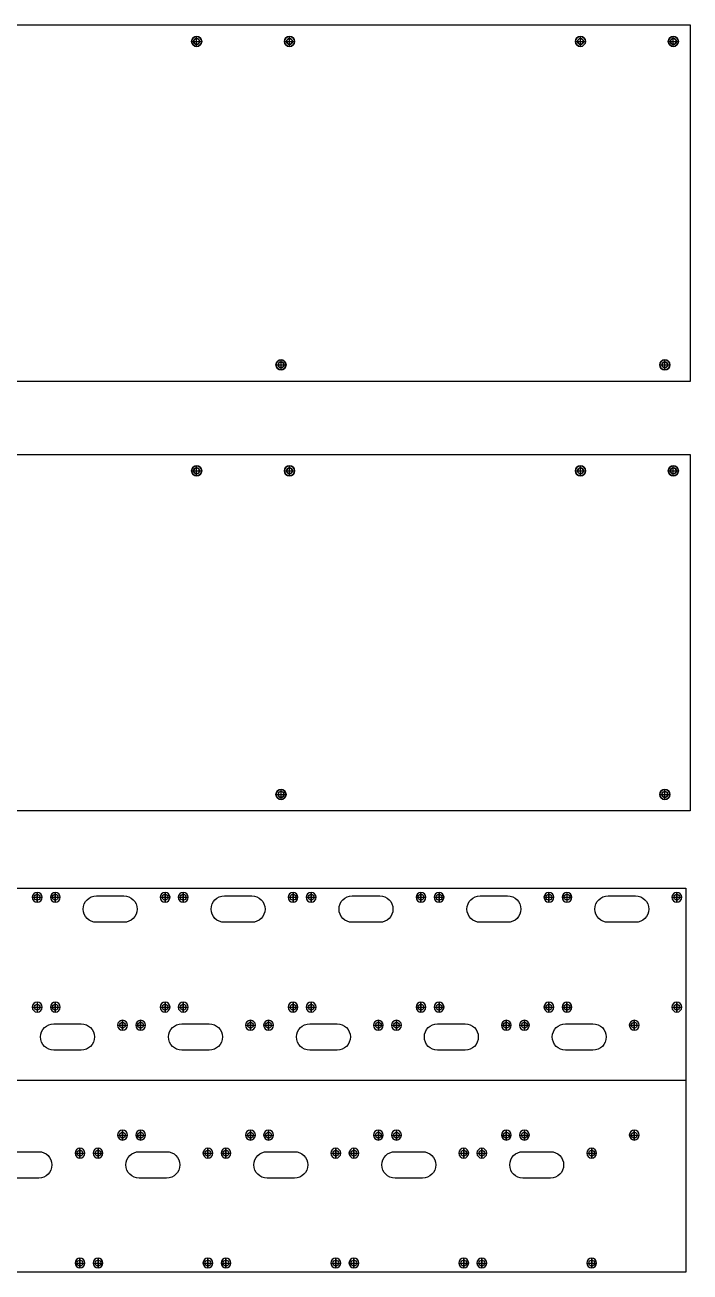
# Model space of a CAD drawing. Extents: x -830 to 619, y -338 to 435.
# Drawn here: x 255 to 619, y -279 to 403 of the extents above; entities that cross this region are included whole.
import ezdxf

# ---------------------------------------------------------------- set-up
doc = ezdxf.new("R2010")
doc.units = 0
doc.layers.add('DEFAULT', color=7, linetype='CONTINUOUS')

msp = doc.modelspace()

# ---------------------------------------------------------------- linework, layer by layer
at = {"layer": 'DEFAULT'}
for p, q in [((348.679, 391.539, -546.762), (348.679, 396.539, -546.762)), ((399.504, 391.539, -546.762), (399.504, 396.539, -546.762)), ((558.679, 391.539, -546.762), (558.679, 396.539, -546.762)), ((609.504, 391.539, -546.762), (609.504, 396.539, -546.762)), ((346.179, 394.039, -546.762), (351.179, 394.039, -546.762)), ((397.004, 394.039, -546.762), (402.004, 394.039, -546.762)), ((556.179, 394.039, -546.762), (561.179, 394.039, -546.762)), ((607.004, 394.039, -546.762), (612.004, 394.039, -546.762)), ((394.846, 214.539, -546.762), (394.846, 219.539, -546.762)), ((604.846, 214.539, -546.762), (604.846, 219.539, -546.762)), ((392.346, 217.039, -546.762), (397.346, 217.039, -546.762)), ((602.346, 217.039, -546.762), (607.346, 217.039, -546.762)), ((346.179, 159.055, -546.762), (351.179, 159.055, -546.762)), ((348.679, 156.555, -546.762), (348.679, 161.555, -546.762)), ((397.004, 159.055, -546.762), (402.004, 159.055, -546.762)), ((399.504, 156.555, -546.762), (399.504, 161.555, -546.762)), ((556.179, 159.055, -546.762), (561.179, 159.055, -546.762)), ((558.679, 156.555, -546.762), (558.679, 161.555, -546.762)), ((607.004, 159.055, -546.762), (612.004, 159.055, -546.762)), ((609.504, 156.555, -546.762), (609.504, 161.555, -546.762)), ((392.346, -17.945, -546.762), (397.346, -17.945, -546.762)), ((394.846, -20.445, -546.762), (394.846, -15.445, -546.762)), ((602.346, -17.945, -546.762), (607.346, -17.945, -546.762)), ((604.846, -20.445, -546.762), (604.846, -15.445, -546.762)), ((-550.224, -69.296, -18), (616.376, -69.296, -18)), ((258.727, -74.246, -18), (264.127, -74.246, -18)), ((258.927, -74.247, -18), (263.927, -74.247, -18)), ((261.427, -71.546, -18), (261.427, -76.946, -18)), ((261.427, -76.747, -18), (261.427, -71.747, -18)), ((268.624, -74.244, -18), (274.024, -74.244, -18)), ((268.824, -74.244, -18), (273.824, -74.244, -18)), ((271.324, -71.544, -18), (271.324, -76.944, -18)), ((271.324, -76.744, -18), (271.324, -71.744, -18)), ((293.841, -73.433, -18), (308.841, -73.433, -18)), ((328.727, -74.246, -18), (334.127, -74.246, -18)), ((328.927, -74.244, -18), (333.927, -74.244, -18)), ((331.427, -71.546, -18), (331.427, -76.946, -18)), ((331.427, -76.744, -18), (331.427, -71.744, -18)), ((338.624, -74.244, -18), (344.024, -74.244, -18)), ((338.824, -74.247, -18), (343.824, -74.247, -18)), ((341.324, -71.544, -18), (341.324, -76.944, -18)), ((341.324, -76.747, -18), (341.324, -71.747, -18)), ((363.841, -73.433, -18), (378.841, -73.433, -18)), ((398.727, -74.246, -18), (404.127, -74.246, -18)), ((398.927, -74.247, -18), (403.927, -74.247, -18)), ((401.427, -71.546, -18), (401.427, -76.946, -18)), ((401.427, -76.747, -18), (401.427, -71.747, -18)), ((408.624, -74.244, -18), (414.024, -74.244, -18)), ((408.824, -74.244, -18), (413.824, -74.244, -18)), ((411.324, -71.544, -18), (411.324, -76.944, -18)), ((411.324, -76.744, -18), (411.324, -71.744, -18)), ((433.841, -73.433, -18), (448.841, -73.433, -18)), ((468.727, -74.246, -18), (474.127, -74.246, -18)), ((468.927, -74.244, -18), (473.927, -74.244, -18)), ((471.427, -71.546, -18), (471.427, -76.946, -18)), ((471.427, -76.744, -18), (471.427, -71.744, -18)), ((478.624, -74.244, -18), (484.024, -74.244, -18)), ((478.824, -74.247, -18), (483.824, -74.247, -18)), ((481.324, -71.544, -18), (481.324, -76.944, -18)), ((481.324, -76.747, -18), (481.324, -71.747, -18)), ((503.841, -73.433, -18), (518.841, -73.433, -18)), ((538.727, -74.246, -18), (544.127, -74.246, -18)), ((538.927, -74.247, -18), (543.927, -74.247, -18)), ((541.427, -71.546, -18), (541.427, -76.946, -18)), ((541.427, -76.747, -18), (541.427, -71.747, -18)), ((548.624, -74.244, -18), (554.024, -74.244, -18)), ((551.324, -71.544, -18), (551.324, -76.944, -18)), ((573.841, -73.433, -18), (588.841, -73.433, -18)), ((608.727, -74.246, -18), (614.127, -74.246, -18)), ((608.927, -74.244, -18), (613.927, -74.244, -18)), ((611.427, -71.546, -18), (611.427, -76.946, -18)), ((611.427, -76.744, -18), (611.427, -71.744, -18)), ((616.376, -69.296, -18), (616.376, -279.296, -18)), ((308.841, -87.933, -18), (293.841, -87.933, -18)), ((378.841, -87.933, -18), (363.841, -87.933, -18)), ((448.841, -87.933, -18), (433.841, -87.933, -18)), ((518.841, -87.933, -18), (503.841, -87.933, -18)), ((588.841, -87.933, -18), (573.841, -87.933, -18)), ((258.727, -134.348, -18), (264.127, -134.348, -18)), ((261.427, -131.648, -18), (261.427, -137.048, -18)), ((268.624, -134.346, -18), (274.024, -134.346, -18)), ((268.824, -134.346, -18), (273.824, -134.346, -18)), ((271.324, -131.646, -18), (271.324, -137.046, -18)), ((271.324, -136.846, -18), (271.324, -131.846, -18)), ((328.727, -134.348, -18), (334.127, -134.348, -18)), ((328.927, -134.346, -18), (333.927, -134.346, -18)), ((331.427, -131.648, -18), (331.427, -137.048, -18)), ((331.427, -136.846, -18), (331.427, -131.846, -18)), ((338.624, -134.346, -18), (344.024, -134.346, -18)), ((338.824, -134.35, -18), (343.824, -134.35, -18)), ((341.324, -131.646, -18), (341.324, -137.046, -18)), ((341.324, -136.85, -18), (341.324, -131.85, -18)), ((398.727, -134.348, -18), (404.127, -134.348, -18)), ((398.927, -134.35, -18), (403.927, -134.35, -18)), ((401.427, -131.648, -18), (401.427, -137.048, -18)), ((401.427, -136.85, -18), (401.427, -131.85, -18)), ((408.624, -134.346, -18), (414.024, -134.346, -18)), ((408.824, -134.346, -18), (413.824, -134.346, -18)), ((411.324, -131.646, -18), (411.324, -137.046, -18)), ((411.324, -136.846, -18), (411.324, -131.846, -18)), ((468.727, -134.348, -18), (474.127, -134.348, -18)), ((468.927, -134.346, -18), (473.927, -134.346, -18)), ((471.427, -131.648, -18), (471.427, -137.048, -18)), ((471.427, -136.846, -18), (471.427, -131.846, -18)), ((478.624, -134.346, -18), (484.024, -134.346, -18)), ((478.824, -134.35, -18), (483.824, -134.35, -18)), ((481.324, -131.646, -18), (481.324, -137.046, -18)), ((481.324, -136.85, -18), (481.324, -131.85, -18)), ((538.727, -134.348, -18), (544.127, -134.348, -18)), ((538.927, -134.35, -18), (543.927, -134.35, -18)), ((541.427, -131.648, -18), (541.427, -137.048, -18)), ((541.427, -136.85, -18), (541.427, -131.85, -18)), ((548.624, -134.346, -18), (554.024, -134.346, -18)), ((548.824, -134.346, -18), (553.824, -134.346, -18)), ((551.324, -131.646, -18), (551.324, -137.046, -18)), ((551.324, -136.846, -18), (551.324, -131.846, -18)), ((608.727, -134.348, -18), (614.127, -134.348, -18)), ((608.927, -134.346, -18), (613.927, -134.346, -18)), ((611.427, -131.648, -18), (611.427, -137.048, -18)), ((611.427, -136.846, -18), (611.427, -131.846, -18)), ((308.127, -141.546, -18), (308.127, -146.946, -18)), ((308.127, -146.744, -18), (308.127, -141.744, -18)), ((318.024, -141.544, -18), (318.024, -146.944, -18)), ((318.024, -146.744, -18), (318.024, -141.744, -18)), ((378.127, -141.546, -18), (378.127, -146.946, -18)), ((378.127, -146.744, -18), (378.127, -141.744, -18)), ((388.024, -141.544, -18), (388.024, -146.944, -18)), ((388.024, -146.744, -18), (388.024, -141.744, -18)), ((448.127, -141.546, -18), (448.127, -146.946, -18)), ((448.127, -146.744, -18), (448.127, -141.744, -18)), ((458.024, -141.544, -18), (458.024, -146.944, -18)), ((458.024, -146.744, -18), (458.024, -141.744, -18)), ((518.127, -141.546, -18), (518.127, -146.946, -18)), ((518.127, -146.744, -18), (518.127, -141.744, -18)), ((528.024, -141.544, -18), (528.024, -146.944, -18)), ((528.024, -146.744, -18), (528.024, -141.744, -18)), ((588.127, -141.546, -18), (588.127, -146.946, -18)), ((588.127, -146.744, -18), (588.127, -141.744, -18)), ((270.541, -143.433, -18), (285.541, -143.433, -18)), ((305.427, -144.246, -18), (310.827, -144.246, -18)), ((305.627, -144.244, -18), (310.627, -144.244, -18)), ((315.324, -144.244, -18), (320.724, -144.244, -18)), ((315.524, -144.244, -18), (320.524, -144.244, -18)), ((340.541, -143.433, -18), (355.541, -143.433, -18)), ((375.427, -144.246, -18), (380.827, -144.246, -18)), ((375.627, -144.244, -18), (380.627, -144.244, -18)), ((385.324, -144.244, -18), (390.724, -144.244, -18)), ((385.524, -144.244, -18), (390.524, -144.244, -18)), ((410.541, -143.433, -18), (425.541, -143.433, -18)), ((445.427, -144.246, -18), (450.827, -144.246, -18)), ((445.627, -144.244, -18), (450.627, -144.244, -18)), ((455.324, -144.244, -18), (460.724, -144.244, -18)), ((455.524, -144.244, -18), (460.524, -144.244, -18)), ((480.541, -143.433, -18), (495.541, -143.433, -18)), ((515.427, -144.246, -18), (520.827, -144.246, -18)), ((515.627, -144.244, -18), (520.627, -144.244, -18)), ((525.324, -144.244, -18), (530.724, -144.244, -18)), ((525.524, -144.244, -18), (530.524, -144.244, -18)), ((550.541, -143.433, -18), (565.541, -143.433, -18)), ((585.427, -144.246, -18), (590.827, -144.246, -18)), ((585.627, -144.244, -18), (590.627, -144.244, -18)), ((285.541, -157.933, -18), (270.541, -157.933, -18)), ((355.541, -157.933, -18), (340.541, -157.933, -18)), ((425.541, -157.933, -18), (410.541, -157.933, -18)), ((495.541, -157.933, -18), (480.541, -157.933, -18)), ((565.541, -157.933, -18), (550.541, -157.933, -18)), ((-550.224, -174.296, -18), (616.376, -174.296, -18)), ((305.427, -204.348, -18), (310.827, -204.348, -18)), ((305.627, -204.346, -18), (310.627, -204.346, -18)), ((308.127, -201.648, -18), (308.127, -207.048, -18)), ((308.127, -206.846, -18), (308.127, -201.846, -18)), ((315.324, -204.346, -18), (320.724, -204.346, -18)), ((315.524, -204.346, -18), (320.524, -204.346, -18)), ((318.024, -201.646, -18), (318.024, -207.046, -18)), ((318.024, -206.846, -18), (318.024, -201.846, -18)), ((375.427, -204.348, -18), (380.827, -204.348, -18)), ((375.627, -204.346, -18), (380.627, -204.346, -18)), ((378.127, -201.648, -18), (378.127, -207.048, -18)), ((378.127, -206.846, -18), (378.127, -201.846, -18)), ((385.324, -204.346, -18), (390.724, -204.346, -18)), ((385.524, -204.346, -18), (390.524, -204.346, -18)), ((388.024, -201.646, -18), (388.024, -207.046, -18)), ((388.024, -206.846, -18), (388.024, -201.846, -18)), ((445.427, -204.348, -18), (450.827, -204.348, -18)), ((445.627, -204.346, -18), (450.627, -204.346, -18)), ((448.127, -201.648, -18), (448.127, -207.048, -18)), ((448.127, -206.846, -18), (448.127, -201.846, -18)), ((455.324, -204.346, -18), (460.724, -204.346, -18)), ((455.524, -204.346, -18), (460.524, -204.346, -18)), ((458.024, -201.646, -18), (458.024, -207.046, -18)), ((458.024, -206.846, -18), (458.024, -201.846, -18)), ((515.427, -204.348, -18), (520.827, -204.348, -18)), ((515.627, -204.346, -18), (520.627, -204.346, -18)), ((518.127, -201.648, -18), (518.127, -207.048, -18)), ((518.127, -206.846, -18), (518.127, -201.846, -18)), ((525.324, -204.346, -18), (530.724, -204.346, -18)), ((525.524, -204.346, -18), (530.524, -204.346, -18)), ((528.024, -201.646, -18), (528.024, -207.046, -18)), ((528.024, -206.846, -18), (528.024, -201.846, -18)), ((585.427, -204.348, -18), (590.827, -204.348, -18)), ((585.627, -204.346, -18), (590.627, -204.346, -18)), ((588.127, -201.648, -18), (588.127, -207.048, -18)), ((588.127, -206.846, -18), (588.127, -201.846, -18)), ((247.241, -213.433, -18), (262.241, -213.433, -18)), ((282.127, -214.246, -18), (287.527, -214.246, -18)), ((282.327, -214.244, -18), (287.327, -214.244, -18)), ((284.827, -211.546, -18), (284.827, -216.946, -18)), ((284.827, -216.744, -18), (284.827, -211.744, -18)), ((292.024, -214.244, -18), (297.424, -214.244, -18)), ((292.224, -214.244, -18), (297.224, -214.244, -18)), ((294.724, -211.544, -18), (294.724, -216.944, -18)), ((294.724, -216.744, -18), (294.724, -211.744, -18)), ((317.241, -213.433, -18), (332.241, -213.433, -18)), ((352.127, -214.246, -18), (357.527, -214.246, -18)), ((352.327, -214.244, -18), (357.327, -214.244, -18)), ((354.827, -211.546, -18), (354.827, -216.946, -18)), ((354.827, -216.744, -18), (354.827, -211.744, -18)), ((362.024, -214.244, -18), (367.424, -214.244, -18)), ((362.224, -214.246, -18), (367.224, -214.246, -18)), ((364.724, -211.544, -18), (364.724, -216.944, -18)), ((364.724, -216.746, -18), (364.724, -211.746, -18)), ((387.241, -213.433, -18), (402.241, -213.433, -18)), ((422.127, -214.246, -18), (427.527, -214.246, -18)), ((422.327, -214.246, -18), (427.327, -214.246, -18)), ((424.827, -211.546, -18), (424.827, -216.946, -18)), ((424.827, -216.746, -18), (424.827, -211.746, -18)), ((432.024, -214.244, -18), (437.424, -214.244, -18)), ((432.224, -214.244, -18), (437.224, -214.244, -18)), ((434.724, -211.544, -18), (434.724, -216.944, -18)), ((434.724, -216.744, -18), (434.724, -211.744, -18)), ((457.241, -213.433, -18), (472.241, -213.433, -18)), ((492.127, -214.246, -18), (497.527, -214.246, -18)), ((492.327, -214.244, -18), (497.327, -214.244, -18)), ((494.827, -211.546, -18), (494.827, -216.946, -18)), ((494.827, -216.744, -18), (494.827, -211.744, -18)), ((502.024, -214.244, -18), (507.424, -214.244, -18)), ((502.224, -214.246, -18), (507.224, -214.246, -18)), ((504.724, -211.544, -18), (504.724, -216.944, -18)), ((504.724, -216.746, -18), (504.724, -211.746, -18)), ((527.241, -213.433, -18), (542.241, -213.433, -18)), ((562.127, -214.246, -18), (567.527, -214.246, -18)), ((562.327, -214.246, -18), (567.327, -214.246, -18)), ((564.827, -211.546, -18), (564.827, -216.946, -18)), ((564.827, -216.746, -18), (564.827, -211.746, -18)), ((262.241, -227.933, -18), (247.241, -227.933, -18)), ((332.241, -227.933, -18), (317.241, -227.933, -18)), ((402.241, -227.933, -18), (387.241, -227.933, -18)), ((472.241, -227.933, -18), (457.241, -227.933, -18)), ((542.241, -227.933, -18), (527.241, -227.933, -18)), ((284.827, -271.648, -18), (284.827, -277.048, -18)), ((284.827, -276.846, -18), (284.827, -271.846, -18)), ((294.724, -271.646, -18), (294.724, -277.046, -18)), ((294.724, -276.846, -18), (294.724, -271.846, -18)), ((354.827, -271.648, -18), (354.827, -277.048, -18)), ((354.827, -276.846, -18), (354.827, -271.846, -18)), ((364.724, -271.646, -18), (364.724, -277.046, -18)), ((364.724, -276.848, -18), (364.724, -271.848, -18)), ((424.827, -271.648, -18), (424.827, -277.048, -18)), ((424.827, -276.848, -18), (424.827, -271.848, -18)), ((434.724, -271.646, -18), (434.724, -277.046, -18)), ((434.724, -276.846, -18), (434.724, -271.846, -18)), ((494.827, -271.648, -18), (494.827, -277.048, -18)), ((494.827, -276.846, -18), (494.827, -271.846, -18)), ((504.724, -271.646, -18), (504.724, -277.046, -18)), ((504.724, -276.848, -18), (504.724, -271.848, -18)), ((564.827, -271.648, -18), (564.827, -277.048, -18)), ((564.827, -276.848, -18), (564.827, -271.848, -18)), ((616.376, -279.296, -18), (-550.224, -279.296, -18)), ((282.127, -274.348, -18), (287.527, -274.348, -18)), ((282.327, -274.346, -18), (287.327, -274.346, -18)), ((292.024, -274.346, -18), (297.424, -274.346, -18)), ((292.224, -274.346, -18), (297.224, -274.346, -18)), ((352.127, -274.348, -18), (357.527, -274.348, -18)), ((352.327, -274.346, -18), (357.327, -274.346, -18)), ((362.024, -274.346, -18), (367.424, -274.346, -18)), ((362.224, -274.348, -18), (367.224, -274.348, -18)), ((422.127, -274.348, -18), (427.527, -274.348, -18)), ((422.327, -274.348, -18), (427.327, -274.348, -18)), ((432.024, -274.346, -18), (437.424, -274.346, -18)), ((432.224, -274.346, -18), (437.224, -274.346, -18)), ((492.127, -274.348, -18), (497.527, -274.348, -18)), ((492.327, -274.346, -18), (497.327, -274.346, -18)), ((502.024, -274.346, -18), (507.424, -274.346, -18)), ((502.224, -274.348, -18), (507.224, -274.348, -18)), ((562.127, -274.348, -18), (567.527, -274.348, -18)), ((562.327, -274.348, -18), (567.327, -274.348, -18))]:
    msp.add_line(p, q, dxfattribs=at)
for points in [[(618.659, 208.039), (-501.341, 208.039), (-501.341, 403.039), (618.659, 403.039)], [(618.659, -26.945), (-501.341, -26.945), (-501.341, 168.055), (618.659, 168.055)]]:
    msp.add_lwpolyline(points, close=True, dxfattribs=at)
for centre, radius in [((348.679, 394.039, -546.762), 2.75), ((348.679, 394.039, -546.762), 2.75), ((348.679, 394.039, -546.762), 2.75), ((399.504, 394.039, -546.762), 2.75), ((399.504, 394.039, -546.762), 2.75), ((399.504, 394.039, -546.762), 2.75), ((399.504, 394.039, -546.762), 2.75), ((558.679, 394.039, -546.762), 2.75), ((558.679, 394.039, -546.762), 2.75), ((558.679, 394.039, -546.762), 2.75), ((609.504, 394.039, -546.762), 2.75), ((609.504, 394.039, -546.762), 2.75), ((609.504, 394.039, -546.762), 2.75), ((609.504, 394.039, -546.762), 2.75), ((348.679, 394.039, -546.762), 1.587), ((348.679, 394.039, -546.762), 1.587), ((348.679, 394.039, -546.762), 1.587), ((348.679, 394.039, -546.762), 1.587), ((348.679, 394.039, -546.762), 1.587), ((399.504, 394.039, -546.762), 1.587), ((399.504, 394.039, -546.762), 1.587), ((399.504, 394.039, -546.762), 1.587), ((399.504, 394.039, -546.762), 1.587), ((558.679, 394.039, -546.762), 1.587), ((558.679, 394.039, -546.762), 1.587), ((558.679, 394.039, -546.762), 1.587), ((558.679, 394.039, -546.762), 1.587), ((558.679, 394.039, -546.762), 1.587), ((609.504, 394.039, -546.762), 1.587), ((609.504, 394.039, -546.762), 1.587), ((609.504, 394.039, -546.762), 1.587), ((609.504, 394.039, -546.762), 1.587), ((394.846, 217.039, -546.762), 2.75), ((394.846, 217.039, -546.762), 2.75), ((394.846, 217.039, -546.762), 1.587), ((394.846, 217.039, -546.762), 1.587), ((604.846, 217.039, -546.762), 2.75), ((604.846, 217.039, -546.762), 2.75), ((604.846, 217.039, -546.762), 1.587), ((604.846, 217.039, -546.762), 1.587), ((348.679, 159.055, -546.762), 2.75), ((348.679, 159.055, -546.762), 2.75), ((348.679, 159.055, -546.762), 2.75), ((348.679, 159.055, -546.762), 1.587), ((348.679, 159.055, -546.762), 1.587), ((348.679, 159.055, -546.762), 1.587), ((348.679, 159.055, -546.762), 1.587), ((348.679, 159.055, -546.762), 1.587), ((399.504, 159.055, -546.762), 2.75), ((399.504, 159.055, -546.762), 2.75), ((399.504, 159.055, -546.762), 2.75), ((399.504, 159.055, -546.762), 2.75), ((399.504, 159.055, -546.762), 1.587), ((399.504, 159.055, -546.762), 1.587), ((399.504, 159.055, -546.762), 1.587), ((399.504, 159.055, -546.762), 1.587), ((558.679, 159.055, -546.762), 2.75), ((558.679, 159.055, -546.762), 2.75), ((558.679, 159.055, -546.762), 2.75), ((558.679, 159.055, -546.762), 1.587), ((558.679, 159.055, -546.762), 1.587), ((558.679, 159.055, -546.762), 1.587), ((558.679, 159.055, -546.762), 1.587), ((558.679, 159.055, -546.762), 1.587), ((609.504, 159.055, -546.762), 2.75), ((609.504, 159.055, -546.762), 2.75), ((609.504, 159.055, -546.762), 2.75), ((609.504, 159.055, -546.762), 2.75), ((609.504, 159.055, -546.762), 1.587), ((609.504, 159.055, -546.762), 1.587), ((609.504, 159.055, -546.762), 1.587), ((609.504, 159.055, -546.762), 1.587), ((394.846, -17.945, -546.762), 2.75), ((394.846, -17.945, -546.762), 2.75), ((394.846, -17.945, -546.762), 1.587), ((394.846, -17.945, -546.762), 1.587), ((604.846, -17.945, -546.762), 2.75), ((604.846, -17.945, -546.762), 2.75), ((604.846, -17.945, -546.762), 1.587), ((604.846, -17.945, -546.762), 1.587), ((261.427, -74.247, -18), 1.587), ((271.324, -74.244, -18), 1.587), ((331.427, -74.244, -18), 1.587), ((341.324, -74.247, -18), 1.587), ((401.427, -74.247, -18), 1.587), ((411.324, -74.244, -18), 1.587), ((471.427, -74.244, -18), 1.587), ((481.324, -74.247, -18), 1.587), ((541.427, -74.247, -18), 1.587), ((551.324, -74.244, -18), 1.587), ((611.427, -74.244, -18), 1.587), ((261.427, -134.35, -18), 1.587), ((271.324, -134.346, -18), 1.587), ((331.427, -134.346, -18), 1.587), ((341.324, -134.35, -18), 1.587), ((401.427, -134.35, -18), 1.587), ((411.324, -134.346, -18), 1.587), ((471.427, -134.346, -18), 1.587), ((481.324, -134.35, -18), 1.587), ((541.427, -134.35, -18), 1.587), ((551.324, -134.346, -18), 1.587), ((611.427, -134.346, -18), 1.587), ((308.127, -144.244, -18), 1.587), ((318.024, -144.244, -18), 1.587), ((378.127, -144.244, -18), 1.587), ((388.024, -144.244, -18), 1.587), ((448.127, -144.244, -18), 1.587), ((458.024, -144.244, -18), 1.587), ((518.127, -144.244, -18), 1.587), ((528.024, -144.244, -18), 1.587), ((588.127, -144.244, -18), 1.587), ((308.127, -204.346, -18), 1.587), ((318.024, -204.346, -18), 1.587), ((378.127, -204.346, -18), 1.587), ((388.024, -204.346, -18), 1.587), ((448.127, -204.346, -18), 1.587), ((458.024, -204.346, -18), 1.587), ((518.127, -204.346, -18), 1.587), ((528.024, -204.346, -18), 1.587), ((588.127, -204.346, -18), 1.587), ((284.827, -214.244, -18), 1.587), ((294.724, -214.244, -18), 1.587), ((354.827, -214.244, -18), 1.587), ((364.724, -214.246, -18), 1.587), ((424.827, -214.246, -18), 1.587), ((434.724, -214.244, -18), 1.587), ((494.827, -214.244, -18), 1.587), ((504.724, -214.246, -18), 1.587), ((564.827, -214.246, -18), 1.587), ((284.827, -274.346, -18), 1.587), ((294.724, -274.346, -18), 1.587), ((354.827, -274.346, -18), 1.587), ((364.724, -274.348, -18), 1.587), ((424.827, -274.348, -18), 1.587), ((434.724, -274.346, -18), 1.587), ((494.827, -274.346, -18), 1.587), ((504.724, -274.348, -18), 1.587), ((564.827, -274.348, -18), 1.587)]:
    msp.add_circle(centre, radius, dxfattribs=at)
at = {"layer": 'DEFAULT', "extrusion": (0, 0, -1)}
for centre, radius in [((-348.679, 394.039, 546.762), 2.75), ((-399.504, 394.039, 546.762), 2.75), ((-558.679, 394.039, 546.762), 2.75), ((-609.504, 394.039, 546.762), 2.75), ((-348.679, 394.039, 546.762), 1.587), ((-399.504, 394.039, 546.762), 1.587), ((-558.679, 394.039, 546.762), 1.587), ((-609.504, 394.039, 546.762), 1.587), ((-394.846, 217.039, 546.762), 2.75), ((-394.846, 217.039, 546.762), 1.587), ((-604.846, 217.039, 546.762), 2.75), ((-604.846, 217.039, 546.762), 1.587), ((-348.679, 159.055, 546.762), 2.75), ((-348.679, 159.055, 546.762), 1.587), ((-399.504, 159.055, 546.762), 2.75), ((-399.504, 159.055, 546.762), 1.587), ((-558.679, 159.055, 546.762), 2.75), ((-558.679, 159.055, 546.762), 1.587), ((-609.504, 159.055, 546.762), 2.75), ((-609.504, 159.055, 546.762), 1.587), ((-394.846, -17.945, 546.762), 2.75), ((-394.846, -17.945, 546.762), 1.587), ((-604.846, -17.945, 546.762), 2.75), ((-604.846, -17.945, 546.762), 1.587), ((-261.427, -74.246, 18), 2.7), ((-261.427, -74.246, 18), 2.7), ((-271.324, -74.244, 18), 2.7), ((-271.324, -74.244, 18), 2.7), ((-331.427, -74.246, 18), 2.7), ((-331.427, -74.246, 18), 2.7), ((-341.324, -74.244, 18), 2.7), ((-341.324, -74.244, 18), 2.7), ((-401.427, -74.246, 18), 2.7), ((-401.427, -74.246, 18), 2.7), ((-411.324, -74.244, 18), 2.7), ((-411.324, -74.244, 18), 2.7), ((-471.427, -74.246, 18), 2.7), ((-471.427, -74.246, 18), 2.7), ((-481.324, -74.244, 18), 2.7), ((-481.324, -74.244, 18), 2.7), ((-541.427, -74.246, 18), 2.7), ((-541.427, -74.246, 18), 2.7), ((-551.324, -74.244, 18), 2.7), ((-551.324, -74.244, 18), 2.7), ((-611.427, -74.246, 18), 2.7), ((-611.427, -74.246, 18), 2.7), ((-261.427, -134.348, 18), 2.7), ((-261.427, -134.348, 18), 2.7), ((-271.324, -134.346, 18), 2.7), ((-271.324, -134.346, 18), 2.7), ((-331.427, -134.348, 18), 2.7), ((-331.427, -134.348, 18), 2.7), ((-341.324, -134.346, 18), 2.7), ((-341.324, -134.346, 18), 2.7), ((-401.427, -134.348, 18), 2.7), ((-401.427, -134.348, 18), 2.7), ((-411.324, -134.346, 18), 2.7), ((-411.324, -134.346, 18), 2.7), ((-471.427, -134.348, 18), 2.7), ((-471.427, -134.348, 18), 2.7), ((-481.324, -134.346, 18), 2.7), ((-481.324, -134.346, 18), 2.7), ((-541.427, -134.348, 18), 2.7), ((-541.427, -134.348, 18), 2.7), ((-551.324, -134.346, 18), 2.7), ((-551.324, -134.346, 18), 2.7), ((-611.427, -134.348, 18), 2.7), ((-611.427, -134.348, 18), 2.7), ((-308.127, -144.246, 18), 2.7), ((-308.127, -144.246, 18), 2.7), ((-318.024, -144.244, 18), 2.7), ((-318.024, -144.244, 18), 2.7), ((-378.127, -144.246, 18), 2.7), ((-378.127, -144.246, 18), 2.7), ((-388.024, -144.244, 18), 2.7), ((-388.024, -144.244, 18), 2.7), ((-448.127, -144.246, 18), 2.7), ((-448.127, -144.246, 18), 2.7), ((-458.024, -144.244, 18), 2.7), ((-458.024, -144.244, 18), 2.7), ((-518.127, -144.246, 18), 2.7), ((-518.127, -144.246, 18), 2.7), ((-528.024, -144.244, 18), 2.7), ((-528.024, -144.244, 18), 2.7), ((-588.127, -144.246, 18), 2.7), ((-588.127, -144.246, 18), 2.7), ((-308.127, -204.348, 18), 2.7), ((-308.127, -204.348, 18), 2.7), ((-318.024, -204.346, 18), 2.7), ((-318.024, -204.346, 18), 2.7), ((-378.127, -204.348, 18), 2.7), ((-378.127, -204.348, 18), 2.7), ((-388.024, -204.346, 18), 2.7), ((-388.024, -204.346, 18), 2.7), ((-448.127, -204.348, 18), 2.7), ((-448.127, -204.348, 18), 2.7), ((-458.024, -204.346, 18), 2.7), ((-458.024, -204.346, 18), 2.7), ((-518.127, -204.348, 18), 2.7), ((-518.127, -204.348, 18), 2.7), ((-528.024, -204.346, 18), 2.7), ((-528.024, -204.346, 18), 2.7), ((-588.127, -204.348, 18), 2.7), ((-588.127, -204.348, 18), 2.7), ((-284.827, -214.246, 18), 2.7), ((-284.827, -214.246, 18), 2.7), ((-294.724, -214.244, 18), 2.7), ((-294.724, -214.244, 18), 2.7), ((-354.827, -214.246, 18), 2.7), ((-354.827, -214.246, 18), 2.7), ((-364.724, -214.244, 18), 2.7), ((-364.724, -214.244, 18), 2.7), ((-424.827, -214.246, 18), 2.7), ((-424.827, -214.246, 18), 2.7), ((-434.724, -214.244, 18), 2.7), ((-434.724, -214.244, 18), 2.7), ((-494.827, -214.246, 18), 2.7), ((-494.827, -214.246, 18), 2.7), ((-504.724, -214.244, 18), 2.7), ((-504.724, -214.244, 18), 2.7), ((-564.827, -214.246, 18), 2.7), ((-564.827, -214.246, 18), 2.7), ((-284.827, -274.348, 18), 2.7), ((-284.827, -274.348, 18), 2.7), ((-294.724, -274.346, 18), 2.7), ((-294.724, -274.346, 18), 2.7), ((-354.827, -274.348, 18), 2.7), ((-354.827, -274.348, 18), 2.7), ((-364.724, -274.346, 18), 2.7), ((-364.724, -274.346, 18), 2.7), ((-424.827, -274.348, 18), 2.7), ((-424.827, -274.348, 18), 2.7), ((-434.724, -274.346, 18), 2.7), ((-434.724, -274.346, 18), 2.7), ((-494.827, -274.348, 18), 2.7), ((-494.827, -274.348, 18), 2.7), ((-504.724, -274.346, 18), 2.7), ((-504.724, -274.346, 18), 2.7), ((-564.827, -274.348, 18), 2.7), ((-564.827, -274.348, 18), 2.7)]:
    msp.add_circle(centre, radius, dxfattribs=at)
for centre, start, end in [((-293.841, -80.683, 18), 270, 90), ((-308.841, -80.683, 18), 90, 270), ((-363.841, -80.683, 18), 270, 90), ((-378.841, -80.683, 18), 90, 270), ((-433.841, -80.683, 18), 270, 90), ((-448.841, -80.683, 18), 90, 270), ((-503.841, -80.683, 18), 270, 90), ((-518.841, -80.683, 18), 90, 270), ((-573.841, -80.683, 18), 270, 90), ((-588.841, -80.683, 18), 90, 270), ((-270.541, -150.683, 18), 270, 90), ((-285.541, -150.683, 18), 90, 270), ((-340.541, -150.683, 18), 270, 90), ((-355.541, -150.683, 18), 90, 270), ((-410.541, -150.683, 18), 270, 90), ((-425.541, -150.683, 18), 90, 270), ((-480.541, -150.683, 18), 270, 90), ((-495.541, -150.683, 18), 90, 270), ((-550.541, -150.683, 18), 270, 90), ((-565.541, -150.683, 18), 90, 270), ((-262.241, -220.683, 18), 90, 270), ((-317.241, -220.683, 18), 270, 90), ((-332.241, -220.683, 18), 90, 270), ((-387.241, -220.683, 18), 270, 90), ((-402.241, -220.683, 18), 90, 270), ((-457.241, -220.683, 18), 270, 90), ((-472.241, -220.683, 18), 90, 270), ((-527.241, -220.683, 18), 270, 90), ((-542.241, -220.683, 18), 90, 270)]:
    msp.add_arc(centre, 7.25, start, end, dxfattribs=at)

doc.saveas('drawing.dxf')
